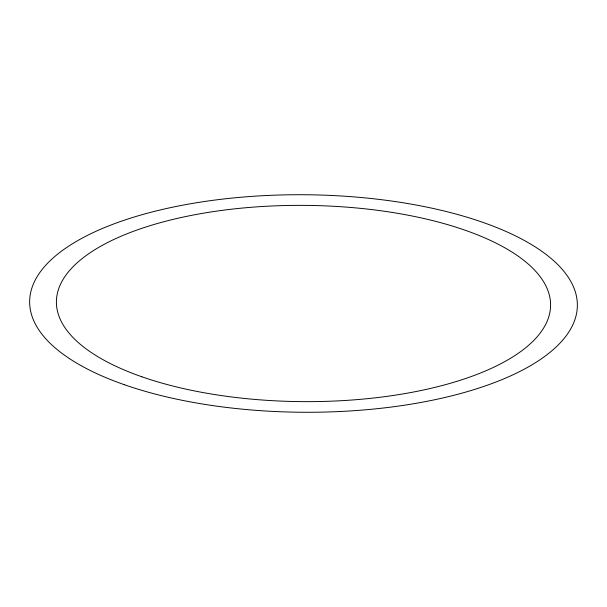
<?xml version="1.0" encoding="UTF-8"?>
<svg xmlns="http://www.w3.org/2000/svg" width="607" height="607" viewBox="0 0 607 607"><rect width="100%" height="100%" fill="white"/><g stroke="black" fill="none" stroke-linecap="round" stroke-linejoin="round"><path stroke-width="0.91" d="M124.336 384.709A273.871 108.767 0.4 0 0 572.462 325.572A273.871 108.767 0.4 0 0 213.702 200.219A273.871 108.767 0.4 0 0 124.336 384.709M141.856 376.772A247.095 98.129 0.4 0 0 546.163 323.417A247.095 98.129 0.4 0 0 222.481 210.318A247.095 98.129 0.4 0 0 141.856 376.772"/></g></svg>
